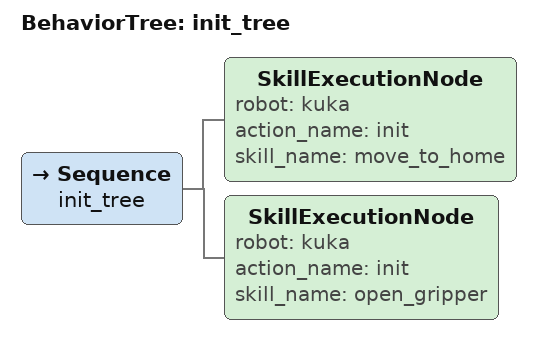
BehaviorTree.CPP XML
<?xml version="1.0"?>
<root BTCPP_format="4">
  <BehaviorTree ID="init_tree">
    <Sequence name="init_tree">
      <SkillExecutionNode robot="kuka" action_name="init" skill_name="move_to_home"/>
      <SkillExecutionNode robot="kuka" action_name="init" skill_name="open_gripper"/>
    </Sequence>
  </BehaviorTree>
</root>
